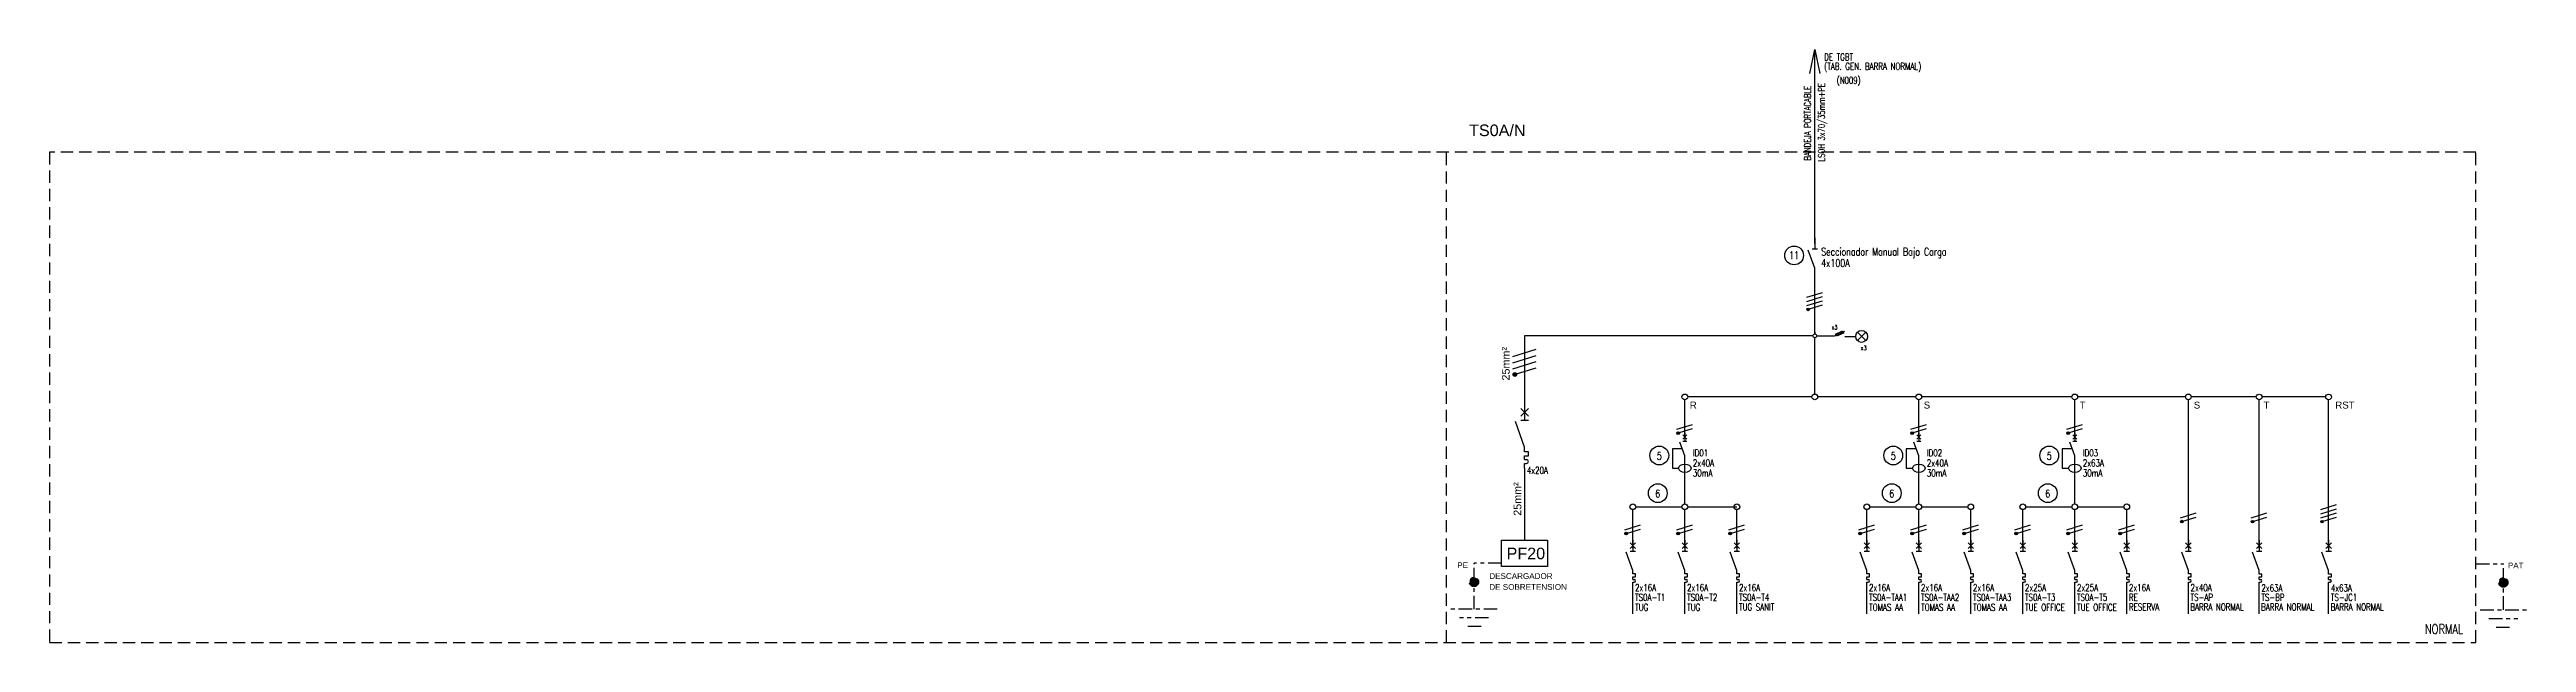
# Model space of a CAD drawing. Extents: x 3578.8 to 3643.1, y 1419.4 to 1434.8.
import ezdxf
from ezdxf.enums import TextEntityAlignment as Align

# ---------------------------------------------------------------- set-up
doc = ezdxf.new("R2010")
doc.units = 0
doc.linetypes.add('OCJ-ESQUEMAS UNIFILARES-CORREGIDOS IDO-REV.br$0$DASHED', pattern=[19.05, 12.7, -6.35])
doc.linetypes.add('OCJ-ESQUEMAS UNIFILARES-CORREGIDOS IDO-REV.br$0$EJE_5', pattern=[7.1, 5, -1, 0.1, -1])
for name, color, linetype in [('OCJ-ESQUEMAS UNIFILARES-CORREGIDOS IDO-REV.br$0$00-IE', 1, 'Continuous'), ('OCJ-ESQUEMAS UNIFILARES-CORREGIDOS IDO-REV.br$0$00-IE-CABLES', 10, 'Continuous'), ('OCJ-ESQUEMAS UNIFILARES-CORREGIDOS IDO-REV.br$0$01-ELE-APARATOS', 170, 'Continuous'), ('OCJ-ESQUEMAS UNIFILARES-CORREGIDOS IDO-REV.br$0$CABLES', 10, 'Continuous'), ('OCJ-ESQUEMAS UNIFILARES-CORREGIDOS IDO-REV.br$0$ELECTRIC', 4, 'Continuous'), ('OCJ-ESQUEMAS UNIFILARES-CORREGIDOS IDO-REV.br$0$PAT', 80, 'Continuous'), ('OCJ-ESQUEMAS UNIFILARES-CORREGIDOS IDO-REV.br$0$TEXTO', 7, 'Continuous'), ('OCJ-ESQUEMAS UNIFILARES-CORREGIDOS IDO-REV.br$0$Textos', 4, 'Continuous')]:
    doc.layers.add(name, color=color, linetype=linetype)
doc.styles.add('OCJ-ESQUEMAS UNIFILARES-CORREGIDOS IDO-REV.br$0$ARIAL', font='Arial.ttf', dxfattribs={"height": 0.2})
doc.styles.add('OCJ-ESQUEMAS UNIFILARES-CORREGIDOS IDO-REV.br$0$COTAS', font='SANSS___.TTF', dxfattribs={"width": 0.7})
doc.styles.add('OCJ-ESQUEMAS UNIFILARES-CORREGIDOS IDO-REV.br$0$Electricidad', font='ROMANS.SHX', dxfattribs={"width": 0.75, "height": 0.175})
doc.styles.add('OCJ-ESQUEMAS UNIFILARES-CORREGIDOS IDO-REV.br$0$Standard', font='Arial.ttf')

# ---------------------------------------------------------------- blocks, each defined once
blk = doc.blocks.new('OCJ-ESQUEMAS UNIFILARES-CORREGIDOS IDO-REV.br$0$A$C7AFF483F')
for points in [[(0, 0.88), (0, 0.592)], [(0, 0.09), (-0.172, 0.564)], [(-0.072, 0.592), (0.072, 0.592)], [(0, 0), (0, 0.09)]]:
    blk.add_lwpolyline(points)
blk = doc.blocks.new('OCJ-ESQUEMAS UNIFILARES-CORREGIDOS IDO-REV.br$0$Unif-Interruptor-Term')
for p, q in [((0, -1.013), (0.045, -1.013)), ((0, -1.103), (0.045, -1.103))]:
    blk.add_line(p, q)
for points in [[(-0.09, 0.177), (0.09, -0.003)], [(-0.09, -0.003), (0.09, 0.177)], [(0, 0.267), (0, -0.093)], [(0, -0.72), (-0.215, -0.128)], [(-0.09, -0.093), (0.09, -0.093)], [(0, -0.833), (0, -0.72)], [(0, -0.923), (0.09, -0.923), (0.09, -0.833), (0, -0.833)], [(0, -1.013), (0, -0.923)], [(0, -1.215), (0, -1.103)]]:
    blk.add_lwpolyline(points)
blk.add_arc((0.045, -1.058), 0.045, 270, 90)
blk = doc.blocks.new('OCJ-ESQUEMAS UNIFILARES-CORREGIDOS IDO-REV.br$0$Unif-Interruptor-Dif')
for points in [[(-0.068, 0.11), (0.068, -0.025)], [(-0.068, -0.025), (0.068, 0.11)], [(0, 0.177), (0, -0.093)], [(-0.081, -0.343), (-0.405, -0.343), (-0.405, -0.97), (-0.202, -0.97)], [(0, -0.565), (-0.162, -0.121)], [(-0.068, -0.093), (0.068, -0.093)], [(0, -1.308), (0, -0.565)]]:
    blk.add_lwpolyline(points)
blk.add_ellipse((0, -0.97), major_axis=(0.203, 0), ratio=0.670814)
blk = doc.blocks.new('OCJ-ESQUEMAS UNIFILARES-CORREGIDOS IDO-REV.br$0$ITM')
at = {"layer": 'OCJ-ESQUEMAS UNIFILARES-CORREGIDOS IDO-REV.br$0$01-ELE-APARATOS'}
for p, q in [((0, 0.225), (0.05, 0.225)), ((0, 0.125), (0.05, 0.125))]:
    blk.add_line(p, q, dxfattribs=at)
for points in [[(-0.1, 1.55), (0.1, 1.35)], [(-0.1, 1.35), (0.1, 1.55)], [(0, 1.65), (0, 1.25)], [(0, 0.55), (-0.239, 1.208)], [(-0.1, 1.25), (0.1, 1.25)], [(0, 0.425), (0, 0.55)], [(0, 0.325), (0.1, 0.325), (0.1, 0.425), (0, 0.425)], [(0, 0.225), (0, 0.325)], [(0, 0), (0, 0.125)]]:
    blk.add_lwpolyline(points, dxfattribs=at)
blk.add_arc((0.05, 0.175), 0.05, 270, 90, dxfattribs=at)

msp = doc.modelspace()

# ---------------------------------------------------------------- hatches: boundary and pattern name
at = {"layer": 'OCJ-ESQUEMAS UNIFILARES-CORREGIDOS IDO-REV.br$0$00-IE-CABLES'}
for points in [[(3624.388, 1428.04, 1), (3624.443, 1428.079, 1)], [(3621.013, 1424.831, 1), (3621.068, 1424.87, 1)], [(3627.088, 1424.831, 1), (3627.143, 1424.87, 1)], [(3631.138, 1424.831, 1), (3631.193, 1424.87, 1)], [(3619.663, 1422.223, 1), (3619.718, 1422.263, 1)], [(3621.013, 1422.223, 1), (3621.068, 1422.263, 1)], [(3622.363, 1422.223, 1), (3622.418, 1422.263, 1)], [(3625.738, 1422.223, 1), (3625.793, 1422.263, 1)], [(3627.088, 1422.223, 1), (3627.143, 1422.263, 1)], [(3628.438, 1422.223, 1), (3628.493, 1422.263, 1)], [(3629.788, 1422.223, 1), (3629.843, 1422.263, 1)], [(3631.138, 1422.223, 1), (3631.193, 1422.263, 1)], [(3632.488, 1422.223, 1), (3632.543, 1422.263, 1)], [(3634.087, 1422.533, 1), (3634.142, 1422.573, 1)], [(3635.926, 1422.531, 1), (3635.98, 1422.571, 1)], [(3637.73, 1422.531, 1), (3637.784, 1422.571, 1)]]:
    msp.add_hatch(color=256, dxfattribs=at).paths.add_polyline_path(points)
at = {"layer": 'OCJ-ESQUEMAS UNIFILARES-CORREGIDOS IDO-REV.br$0$CABLES'}
msp.add_hatch(color=256, dxfattribs=at).paths.add_polyline_path([(3616.838, 1426.401, 1), (3616.757, 1426.342, 1)])
at = {"layer": 'OCJ-ESQUEMAS UNIFILARES-CORREGIDOS IDO-REV.br$0$PAT', "linetype": 'OCJ-ESQUEMAS UNIFILARES-CORREGIDOS IDO-REV.br$0$EJE_5', "ltscale": 0.07}
h = msp.add_hatch(color=256, dxfattribs=at)
h.paths.add_polyline_path([(3615.619, 1420.986), (3615.859, 1420.986, 1)])
h.paths.add_polyline_path([(3615.859, 1420.986), (3615.739, 1420.986), (3615.739, 1420.866, 0.414214)])
h.paths.add_polyline_path([(3615.739, 1420.986), (3615.619, 1420.986, 0.414214), (3615.739, 1420.866)])
h = msp.add_hatch(color=256, dxfattribs=at)
h.paths.add_polyline_path([(3642.585, 1420.974), (3642.345, 1420.974, -1)])
h.paths.add_polyline_path([(3642.345, 1420.974), (3642.465, 1420.974), (3642.465, 1420.854, -0.414214)])
h.paths.add_polyline_path([(3642.465, 1420.974), (3642.585, 1420.974, -0.414214), (3642.465, 1420.854)])

# ---------------------------------------------------------------- linework, layer by layer
at = {"layer": 'OCJ-ESQUEMAS UNIFILARES-CORREGIDOS IDO-REV.br$0$00-IE'}
for p, q in [((3617.052, 1427.373), (3617.052, 1425.589)), ((3624.537, 1427.373), (3617.052, 1427.373)), ((3617.052, 1423.939), (3617.052, 1422.068))]:
    msp.add_line(p, q, dxfattribs=at)
for points in [[(3624.637, 1427.373), (3625.097, 1427.373), (3625.366, 1427.498)], [(3625.369, 1427.352), (3625.647, 1427.352)]]:
    msp.add_lwpolyline(points, dxfattribs=at)
msp.add_lwpolyline([(3625.121, 1427.42), (3625.302, 1427.503), (3625.329, 1427.445), (3625.148, 1427.362)], close=True, dxfattribs=at)
at = {"layer": 'OCJ-ESQUEMAS UNIFILARES-CORREGIDOS IDO-REV.br$0$00-IE-CABLES'}
for p, q in [((3624.587, 1429.771), (3624.587, 1434.801)), ((3624.587, 1427.423), (3624.587, 1429.109)), ((3624.587, 1427.471), (3624.587, 1427.423)), ((3624.587, 1425.863), (3624.587, 1427.323)), ((3621.212, 1424.713), (3621.212, 1425.715)), ((3624.513, 1425.789), (3621.286, 1425.789)), ((3627.213, 1425.789), (3624.661, 1425.789)), ((3627.287, 1424.713), (3627.287, 1425.715)), ((3631.263, 1425.789), (3627.361, 1425.789)), ((3631.337, 1424.713), (3631.337, 1425.715)), ((3634.212, 1425.789), (3631.411, 1425.789)), ((3634.286, 1421.862), (3634.286, 1425.715)), ((3636.05, 1425.789), (3634.36, 1425.789)), ((3636.124, 1421.86), (3636.124, 1425.713)), ((3637.854, 1425.789), (3636.198, 1425.789)), ((3637.928, 1421.86), (3637.928, 1425.713)), ((3621.212, 1423.012), (3621.212, 1423.814)), ((3627.287, 1423.012), (3627.287, 1423.814)), ((3631.337, 1423.012), (3631.337, 1423.814)), ((3619.862, 1421.862), (3619.862, 1422.864)), ((3619.936, 1422.938), (3621.138, 1422.938)), ((3621.212, 1421.862), (3621.212, 1422.864)), ((3621.286, 1422.938), (3622.562, 1422.938)), ((3622.562, 1421.862), (3622.562, 1422.864)), ((3625.937, 1421.862), (3625.937, 1422.864)), ((3626.011, 1422.938), (3627.213, 1422.938)), ((3627.287, 1421.862), (3627.287, 1422.864)), ((3627.361, 1422.938), (3628.563, 1422.938)), ((3628.637, 1421.862), (3628.637, 1422.864)), ((3629.987, 1421.862), (3629.987, 1422.864)), ((3630.061, 1422.938), (3631.263, 1422.938)), ((3631.337, 1421.862), (3631.337, 1422.864)), ((3631.411, 1422.938), (3632.613, 1422.938)), ((3632.687, 1421.862), (3632.687, 1422.864)), ((3619.862, 1420.162), (3619.862, 1420.964)), ((3621.212, 1420.162), (3621.212, 1420.964)), ((3622.562, 1420.162), (3622.562, 1420.964)), ((3625.937, 1420.162), (3625.937, 1420.964)), ((3627.287, 1420.162), (3627.287, 1420.964)), ((3628.637, 1420.162), (3628.637, 1420.964)), ((3629.987, 1420.162), (3629.987, 1420.964)), ((3631.337, 1420.162), (3631.337, 1420.964)), ((3632.687, 1420.162), (3632.687, 1420.964)), ((3634.286, 1420.162), (3634.286, 1420.964)), ((3636.124, 1420.16), (3636.124, 1420.962)), ((3637.928, 1420.16), (3637.928, 1420.962))]:
    msp.add_line(p, q, dxfattribs=at)
for points in [[(3624.456, 1434.183), (3624.587, 1434.801), (3624.718, 1434.183)], [(3624.383, 1428.373), (3624.79, 1428.502)], [(3624.383, 1428.265), (3624.79, 1428.394)], [(3624.383, 1428.157), (3624.79, 1428.286)], [(3624.448, 1428.07), (3624.79, 1428.178)], [(3621.008, 1424.948), (3621.415, 1425.077)], [(3621.073, 1424.861), (3621.415, 1424.969)], [(3627.083, 1424.948), (3627.49, 1425.077)], [(3627.148, 1424.861), (3627.49, 1424.969)], [(3631.133, 1424.948), (3631.54, 1425.077)], [(3631.198, 1424.861), (3631.54, 1424.969)], [(3634.082, 1422.651), (3634.489, 1422.78)], [(3634.147, 1422.563), (3634.489, 1422.672)], [(3635.921, 1422.649), (3636.328, 1422.778)], [(3635.985, 1422.561), (3636.328, 1422.67)], [(3637.725, 1422.865), (3638.132, 1422.994)], [(3637.725, 1422.757), (3638.132, 1422.886)], [(3637.725, 1422.649), (3638.132, 1422.778)], [(3637.789, 1422.561), (3638.132, 1422.67)], [(3619.658, 1422.341), (3620.065, 1422.469)], [(3619.723, 1422.253), (3620.065, 1422.361)], [(3621.008, 1422.341), (3621.415, 1422.469)], [(3621.073, 1422.253), (3621.415, 1422.361)], [(3622.358, 1422.341), (3622.765, 1422.469)], [(3622.423, 1422.253), (3622.765, 1422.361)], [(3625.733, 1422.341), (3626.14, 1422.469)], [(3625.798, 1422.253), (3626.14, 1422.361)], [(3627.083, 1422.341), (3627.49, 1422.469)], [(3627.148, 1422.253), (3627.49, 1422.361)], [(3628.433, 1422.341), (3628.84, 1422.469)], [(3628.498, 1422.253), (3628.84, 1422.361)], [(3629.783, 1422.341), (3630.19, 1422.469)], [(3629.848, 1422.253), (3630.19, 1422.361)], [(3631.133, 1422.341), (3631.54, 1422.469)], [(3631.198, 1422.253), (3631.54, 1422.361)], [(3632.483, 1422.341), (3632.89, 1422.469)], [(3632.548, 1422.253), (3632.89, 1422.361)]]:
    msp.add_lwpolyline(points, dxfattribs=at)
at = {"layer": 'OCJ-ESQUEMAS UNIFILARES-CORREGIDOS IDO-REV.br$0$00-IE-CABLES', "color": 3}
msp.add_lwpolyline([(3616.453, 1422.068), (3617.65, 1422.068), (3617.65, 1421.386), (3616.453, 1421.386)], close=True, dxfattribs=at)
at = {"layer": 'OCJ-ESQUEMAS UNIFILARES-CORREGIDOS IDO-REV.br$0$00-IE-CABLES'}
for centre, radius in [((3624.415, 1428.06), 0.0338), ((3621.212, 1425.789), 0.0741), ((3624.587, 1425.789), 0.0741), ((3627.287, 1425.789), 0.0741), ((3631.337, 1425.789), 0.0741), ((3634.286, 1425.789), 0.0741), ((3636.124, 1425.787), 0.0741), ((3637.928, 1425.787), 0.0741), ((3621.04, 1424.85), 0.0338), ((3627.115, 1424.85), 0.0338), ((3631.165, 1424.85), 0.0338), ((3619.862, 1422.938), 0.0741), ((3621.212, 1422.938), 0.0741), ((3622.562, 1422.938), 0.0741), ((3625.937, 1422.938), 0.0741), ((3627.287, 1422.938), 0.0741), ((3628.637, 1422.938), 0.0741), ((3629.987, 1422.938), 0.0741), ((3631.337, 1422.938), 0.0741), ((3632.687, 1422.938), 0.0741), ((3619.69, 1422.243), 0.0338), ((3621.04, 1422.243), 0.0338), ((3622.39, 1422.243), 0.0338), ((3625.765, 1422.243), 0.0338), ((3627.115, 1422.243), 0.0338), ((3628.465, 1422.243), 0.0338), ((3629.815, 1422.243), 0.0338), ((3631.165, 1422.243), 0.0338), ((3632.515, 1422.243), 0.0338), ((3634.114, 1422.553), 0.0338), ((3635.953, 1422.551), 0.0338), ((3637.757, 1422.551), 0.0338)]:
    msp.add_circle(centre, radius, dxfattribs=at)
at = {"layer": 'OCJ-ESQUEMAS UNIFILARES-CORREGIDOS IDO-REV.br$0$01-ELE-APARATOS'}
for p, q in [((3625.911, 1427.249), (3625.693, 1427.467)), ((3625.693, 1427.249), (3625.911, 1427.467))]:
    msp.add_line(p, q, dxfattribs=at)
msp.add_circle((3625.802, 1427.358), 0.154, dxfattribs=at)
at = {"layer": 'OCJ-ESQUEMAS UNIFILARES-CORREGIDOS IDO-REV.br$0$CABLES'}
for points in [[(3616.75, 1426.836), (3617.353, 1427.027)], [(3616.75, 1426.676), (3617.353, 1426.867)], [(3616.75, 1426.516), (3617.353, 1426.707)], [(3616.845, 1426.386), (3617.353, 1426.547)]]:
    msp.add_lwpolyline(points, dxfattribs=at)
for centre in [(3624.587, 1427.373), (3616.798, 1426.371)]:
    msp.add_circle(centre, 0.05, dxfattribs=at)
at = {"layer": 'OCJ-ESQUEMAS UNIFILARES-CORREGIDOS IDO-REV.br$0$ELECTRIC', "linetype": 'OCJ-ESQUEMAS UNIFILARES-CORREGIDOS IDO-REV.br$0$DASHED', "ltscale": 0.025}
msp.add_line((3615.021, 1419.418), (3615.021, 1432.138), dxfattribs=at)
msp.add_lwpolyline([(3578.752, 1419.418), (3641.751, 1419.418), (3641.751, 1432.138), (3578.752, 1432.138)], close=True, dxfattribs=at)
at = {"layer": 'OCJ-ESQUEMAS UNIFILARES-CORREGIDOS IDO-REV.br$0$PAT', "linetype": 'OCJ-ESQUEMAS UNIFILARES-CORREGIDOS IDO-REV.br$0$EJE_5', "ltscale": 0.07}
for p, q in [((3616.453, 1421.473), (3615.739, 1421.473)), ((3615.739, 1421.003), (3615.739, 1421.473)), ((3641.751, 1421.461), (3642.465, 1421.461)), ((3642.465, 1420.991), (3642.465, 1421.461)), ((3615.739, 1420.278), (3615.739, 1420.986)), ((3642.465, 1420.266), (3642.465, 1420.974)), ((3616.339, 1420.278), (3615.139, 1420.278)), ((3616.114, 1420.053), (3615.364, 1420.053)), ((3641.865, 1420.266), (3643.065, 1420.266)), ((3642.09, 1420.041), (3642.84, 1420.041)), ((3615.926, 1419.828), (3615.551, 1419.828)), ((3642.277, 1419.816), (3642.652, 1419.816))]:
    msp.add_line(p, q, dxfattribs=at)
for centre in [(3615.739, 1420.986), (3615.739, 1420.986), (3642.465, 1420.974), (3642.465, 1420.974)]:
    msp.add_circle(centre, 0.12, dxfattribs=at)
at = {"layer": 'OCJ-ESQUEMAS UNIFILARES-CORREGIDOS IDO-REV.br$0$TEXTO'}
for centre in [(3624.049, 1429.46), (3620.549, 1424.268), (3626.624, 1424.268), (3630.674, 1424.268), (3620.51, 1423.291), (3626.585, 1423.291), (3630.635, 1423.291)]:
    msp.add_circle(centre, 0.244, dxfattribs=at)

# ---------------------------------------------------------------- block references
at = {"layer": 'OCJ-ESQUEMAS UNIFILARES-CORREGIDOS IDO-REV.br$0$01-ELE-APARATOS'}
for name, p in [('OCJ-ESQUEMAS UNIFILARES-CORREGIDOS IDO-REV.br$0$A$C7AFF483F', (3624.587, 1429.035)), ('OCJ-ESQUEMAS UNIFILARES-CORREGIDOS IDO-REV.br$0$ITM', (3617.052, 1423.939))]:
    msp.add_blockref(name, p, dxfattribs=at)
at = {"layer": 'OCJ-ESQUEMAS UNIFILARES-CORREGIDOS IDO-REV.br$0$01-ELE-APARATOS', "xscale": 0.7999999999999546, "yscale": 0.7999999999999546, "zscale": 0.7999999999999546}
for name, p in [('OCJ-ESQUEMAS UNIFILARES-CORREGIDOS IDO-REV.br$0$Unif-Interruptor-Dif', (3621.212, 1424.713)), ('OCJ-ESQUEMAS UNIFILARES-CORREGIDOS IDO-REV.br$0$Unif-Interruptor-Dif', (3627.287, 1424.713)), ('OCJ-ESQUEMAS UNIFILARES-CORREGIDOS IDO-REV.br$0$Unif-Interruptor-Dif', (3631.337, 1424.713)), ('OCJ-ESQUEMAS UNIFILARES-CORREGIDOS IDO-REV.br$0$Unif-Interruptor-Term', (3619.862, 1421.862)), ('OCJ-ESQUEMAS UNIFILARES-CORREGIDOS IDO-REV.br$0$Unif-Interruptor-Term', (3621.212, 1421.862)), ('OCJ-ESQUEMAS UNIFILARES-CORREGIDOS IDO-REV.br$0$Unif-Interruptor-Term', (3622.562, 1421.862)), ('OCJ-ESQUEMAS UNIFILARES-CORREGIDOS IDO-REV.br$0$Unif-Interruptor-Term', (3625.937, 1421.862)), ('OCJ-ESQUEMAS UNIFILARES-CORREGIDOS IDO-REV.br$0$Unif-Interruptor-Term', (3627.287, 1421.862)), ('OCJ-ESQUEMAS UNIFILARES-CORREGIDOS IDO-REV.br$0$Unif-Interruptor-Term', (3628.637, 1421.862)), ('OCJ-ESQUEMAS UNIFILARES-CORREGIDOS IDO-REV.br$0$Unif-Interruptor-Term', (3629.987, 1421.862)), ('OCJ-ESQUEMAS UNIFILARES-CORREGIDOS IDO-REV.br$0$Unif-Interruptor-Term', (3631.337, 1421.862)), ('OCJ-ESQUEMAS UNIFILARES-CORREGIDOS IDO-REV.br$0$Unif-Interruptor-Term', (3632.687, 1421.862)), ('OCJ-ESQUEMAS UNIFILARES-CORREGIDOS IDO-REV.br$0$Unif-Interruptor-Term', (3634.286, 1421.862)), ('OCJ-ESQUEMAS UNIFILARES-CORREGIDOS IDO-REV.br$0$Unif-Interruptor-Term', (3636.124, 1421.86)), ('OCJ-ESQUEMAS UNIFILARES-CORREGIDOS IDO-REV.br$0$Unif-Interruptor-Term', (3637.928, 1421.86))]:
    msp.add_blockref(name, p, dxfattribs=at)

# ---------------------------------------------------------------- texts
at = {"layer": 'OCJ-ESQUEMAS UNIFILARES-CORREGIDOS IDO-REV.br$0$TEXTO', "style": 'OCJ-ESQUEMAS UNIFILARES-CORREGIDOS IDO-REV.br$0$Electricidad', "width": 0.75}
for s, height, p in [('DE TGBT', 0.18, (3624.829, 1434.521)), ('(TAB. GEN. BARRA NORMAL)', 0.18, (3624.829, 1434.273)), ('11', 0.2, (3623.921, 1429.366)), ('Seccionador Manual Bajo Carga', 0.2, (3624.754, 1429.455)), ('4x100A', 0.2, (3624.754, 1429.164)), ('x3', 0.1118, (3625.023, 1427.541)), ('x3', 0.1118, (3625.778, 1427.002)), ('4x20A', 0.18, (3617.109, 1423.795)), ('5', 0.2, (3620.485, 1424.158)), ('2x40A', 0.18, (3621.421, 1423.982)), ('30mA', 0.18, (3621.421, 1423.725)), ('ID01', 0.18, (3621.421, 1424.247)), ('5', 0.2, (3626.56, 1424.158)), ('2x40A', 0.18, (3627.496, 1423.982)), ('30mA', 0.18, (3627.496, 1423.725)), ('ID02', 0.18, (3627.496, 1424.247)), ('5', 0.2, (3630.61, 1424.158)), ('2x63A', 0.18, (3631.546, 1423.982)), ('30mA', 0.18, (3631.546, 1423.725)), ('ID03', 0.18, (3631.546, 1424.247)), ('6', 0.2, (3620.446, 1423.181)), ('6', 0.2, (3626.521, 1423.181)), ('6', 0.2, (3630.571, 1423.181)), ('TS0A-T1', 0.18, (3619.919, 1420.498)), ('2x16A', 0.18, (3619.919, 1420.746)), ('TS0A-T2', 0.18, (3621.269, 1420.498)), ('2x16A', 0.18, (3621.269, 1420.746)), ('TS0A-T4', 0.18, (3622.619, 1420.498)), ('2x16A', 0.18, (3622.619, 1420.746)), ('TS0A-TAA1', 0.18, (3625.994, 1420.498)), ('2x16A', 0.18, (3625.994, 1420.746)), ('TS0A-TAA2', 0.18, (3627.344, 1420.498)), ('2x16A', 0.18, (3627.344, 1420.746)), ('TS0A-TAA3', 0.18, (3628.694, 1420.498)), ('2x16A', 0.18, (3628.694, 1420.746)), ('TS0A-T3', 0.18, (3630.044, 1420.498)), ('2x25A', 0.18, (3630.044, 1420.746)), ('TS0A-T5', 0.18, (3631.394, 1420.498)), ('2x25A', 0.18, (3631.394, 1420.746)), ('2x16A', 0.18, (3632.744, 1420.746)), ('RE', 0.18, (3632.744, 1420.498)), ('TS-AP', 0.18, (3634.343, 1420.498)), ('2x40A', 0.18, (3634.343, 1420.746)), ('TS-BP', 0.18, (3636.181, 1420.496)), ('2x63A', 0.18, (3636.181, 1420.744)), ('TS-JC1', 0.18, (3637.985, 1420.496)), ('4x63A', 0.18, (3637.985, 1420.744)), ('TUG', 0.18, (3619.923, 1420.238)), ('TUG', 0.18, (3621.273, 1420.238)), ('TUG SANIT', 0.18, (3622.619, 1420.25)), ('TOMAS AA', 0.18, (3625.998, 1420.238)), ('TOMAS AA', 0.18, (3627.348, 1420.238)), ('TOMAS AA', 0.18, (3628.698, 1420.238)), ('TUE OFFICE', 0.18, (3630.045, 1420.239)), ('TUE OFFICE', 0.18, (3631.395, 1420.239)), ('RESERVA', 0.18, (3632.744, 1420.25)), ('BARRA NORMAL', 0.18, (3634.337, 1420.25)), ('BARRA NORMAL', 0.18, (3636.175, 1420.248)), ('BARRA NORMAL', 0.18, (3637.979, 1420.248))]:
    msp.add_text(s, height=height, dxfattribs=at).set_placement(p)
for s, p in [('BANDEJA PORTACABLE', (3624.485, 1432.89)), ('LSOH 3x70/35mm+PE', (3624.848, 1432.913))]:
    msp.add_text(s, height=0.175, rotation=90, dxfattribs=at).set_placement(p, align=Align.CENTER)
msp.add_text('(N009)', height=0.175, dxfattribs=at).set_placement((3625.467, 1433.916), align=Align.CENTER)
at = {"layer": 'OCJ-ESQUEMAS UNIFILARES-CORREGIDOS IDO-REV.br$0$TEXTO'}
for s, height, style, p in [('TS0A/N', 0.3, 'OCJ-ESQUEMAS UNIFILARES-CORREGIDOS IDO-REV.br$0$ARIAL', (3615.61, 1432.556)), ('R', 0.18, 'OCJ-ESQUEMAS UNIFILARES-CORREGIDOS IDO-REV.br$0$Standard', (3621.34, 1425.487)), ('S', 0.18, 'OCJ-ESQUEMAS UNIFILARES-CORREGIDOS IDO-REV.br$0$Standard', (3627.415, 1425.487)), ('T', 0.18, 'OCJ-ESQUEMAS UNIFILARES-CORREGIDOS IDO-REV.br$0$Standard', (3631.465, 1425.487)), ('S', 0.18, 'OCJ-ESQUEMAS UNIFILARES-CORREGIDOS IDO-REV.br$0$Standard', (3634.427, 1425.487)), ('T', 0.18, 'OCJ-ESQUEMAS UNIFILARES-CORREGIDOS IDO-REV.br$0$Standard', (3636.239, 1425.487)), ('RST', 0.18, 'OCJ-ESQUEMAS UNIFILARES-CORREGIDOS IDO-REV.br$0$Standard', (3638.101, 1425.487)), ('PE', 0.15, 'OCJ-ESQUEMAS UNIFILARES-CORREGIDOS IDO-REV.br$0$ARIAL', (3615.303, 1421.346)), ('PAT', 0.15, 'OCJ-ESQUEMAS UNIFILARES-CORREGIDOS IDO-REV.br$0$ARIAL', (3642.583, 1421.339)), ('DESCARGADOR ', 0.15, 'OCJ-ESQUEMAS UNIFILARES-CORREGIDOS IDO-REV.br$0$ARIAL', (3616.136, 1421.065)), ('DE SOBRETENSION', 0.15, 'OCJ-ESQUEMAS UNIFILARES-CORREGIDOS IDO-REV.br$0$ARIAL', (3616.136, 1420.783))]:
    msp.add_text(s, height=height, dxfattribs=dict(at, style=style)).set_placement(p)
at = {"layer": 'OCJ-ESQUEMAS UNIFILARES-CORREGIDOS IDO-REV.br$0$TEXTO', "style": 'OCJ-ESQUEMAS UNIFILARES-CORREGIDOS IDO-REV.br$0$ARIAL'}
for p in [(3616.664, 1426.649), (3616.967, 1423.139)]:
    msp.add_text('25mm²', height=0.2, rotation=90, dxfattribs=at).set_placement(p, align=Align.CENTER)
at = {"layer": 'OCJ-ESQUEMAS UNIFILARES-CORREGIDOS IDO-REV.br$0$TEXTO', "style": 'OCJ-ESQUEMAS UNIFILARES-CORREGIDOS IDO-REV.br$0$Electricidad', "width": 0.75}
msp.add_text('NORMAL', height=0.25, dxfattribs=at).set_placement((3641.423, 1419.64), align=Align.RIGHT)
at = {"layer": 'OCJ-ESQUEMAS UNIFILARES-CORREGIDOS IDO-REV.br$0$Textos', "style": 'OCJ-ESQUEMAS UNIFILARES-CORREGIDOS IDO-REV.br$0$COTAS'}
msp.add_text('PF20', height=0.3, dxfattribs=at).set_placement((3616.584, 1421.577))

doc.saveas('drawing.dxf')
